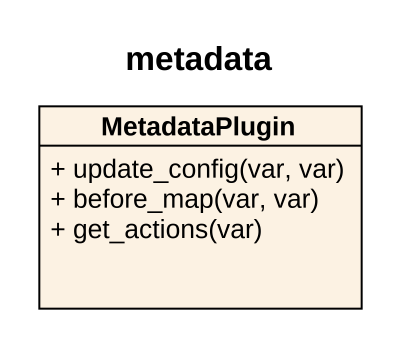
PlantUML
@startuml
title metadata
hide circle
hide empty members
skinparam classAttributeIconSize 0
class MetadataPlugin {
  + update_config(var, var)
  + before_map(var, var)
  + get_actions(var)
}
@enduml
